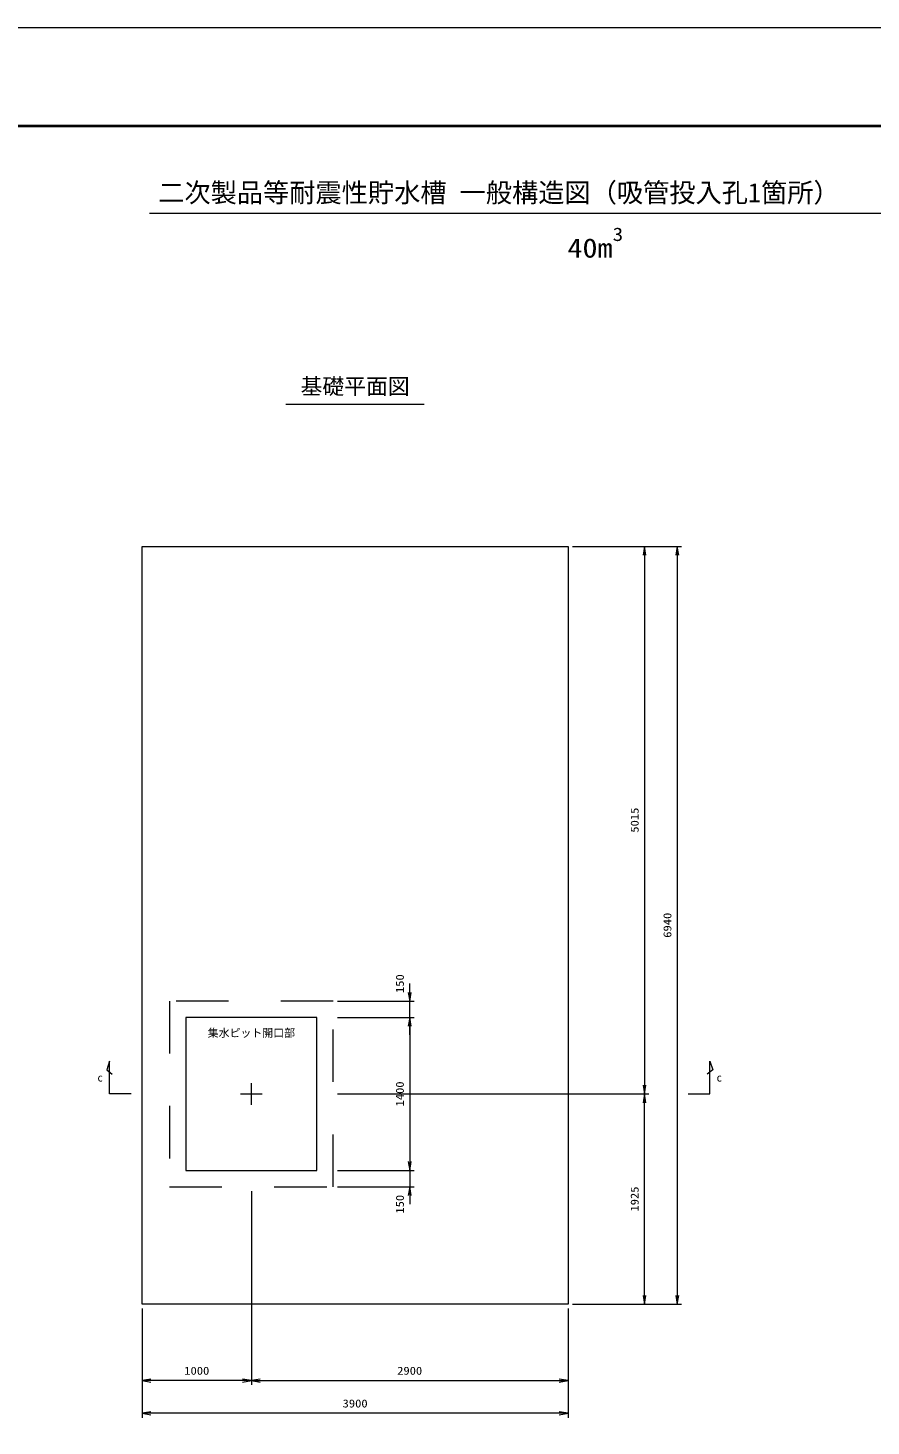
# Model space of a CAD drawing. Units: millimetres at full size. Extents: x 0 to 33600, y 0 to 23760.
# Drawn here: x 11604 to 19325, y 10956 to 23760 of the extents above; entities that cross this region are included whole.
import ezdxf
from ezdxf.enums import TextEntityAlignment as Align

# ---------------------------------------------------------------- set-up
doc = ezdxf.new("R2010")
doc.units = ezdxf.units.MM
doc.header["$LTSCALE"] = 80.0044
doc.linetypes.add('CHAIN', pattern=[18.5, 12, -1.5, 3.5, -1.5])
doc.linetypes.add('DASHED_SPACED', pattern=[12, 6, -6])
for name, color, linetype, lineweight in [('0_2', 4, 'Continuous', 13), ('Defpoints_5', 5, 'Continuous', 13), ('図枠', 1, 'Continuous', 40), ('寸法', 6, 'Continuous', 13), ('文字', 2, 'Continuous', 13)]:
    doc.layers.add(name, color=color, linetype=linetype, lineweight=lineweight)
doc.styles.add('ＭＳ ゴシック', font='')
doc.styles.get('ＭＳ ゴシック').set_extended_font_data('MS Gothic')

# ---------------------------------------------------------------- blocks, each defined once
blk = doc.blocks.new('open_arrow')
at = {"color": 0, "linetype": 'Continuous', "lineweight": -2}
blk.add_lwpolyline([(7.5, 1.25), (0, 0), (7.5, -1.25)], dxfattribs=at)

msp = doc.modelspace()

# ---------------------------------------------------------------- linework, layer by layer
at = {"layer": '0_2', "color": 2, "linetype": 'CHAIN'}
for p, q in [((13650, 13897.5), (13650, 14097.5)), ((13550, 13997.5), (13750, 13997.5))]:
    msp.add_line(p, q, dxfattribs=at)
at = {"layer": '0_2', "color": 7}
for points in [[(12650, 19012.5), (16550, 19012.5), (16550, 12072.5), (12650, 12072.5)], [(13050, 13297.5), (14250, 13297.5), (14250, 14697.5), (13050, 14697.5)]]:
    msp.add_lwpolyline(points, close=True, dxfattribs=at)
at = {"layer": '0_2', "color": 7, "linetype": 'DASHED_SPACED'}
msp.add_lwpolyline([(12900, 13147.5), (14400, 13147.5), (14400, 14847.5), (12900, 14847.5)], close=True, dxfattribs=at)
at = {"layer": 'Defpoints_5'}
msp.add_lwpolyline([(0, 0), (33600, 0), (33600, 23760), (0, 23760)], close=True, dxfattribs=at)
at = {"layer": '図枠'}
msp.add_lwpolyline([(900, 900), (32700, 900), (32700, 22860), (900, 22860)], close=True, dxfattribs=at)
at = {"layer": '寸法'}
for p, q in [((16590, 19012.5), (17290, 19012.5)), ((16590, 19012.5), (17590, 19012.5)), ((17250, 19012.5), (17250, 13997.5)), ((17550, 19012.5), (17550, 12072.5)), ((15100, 14537.5), (15100, 15007.5)), ((14440, 14847.5), (15140, 14847.5)), ((14440, 14697.5), (15140, 14697.5)), ((14440, 14697.5), (15140, 14697.5)), ((15100, 14697.5), (15100, 13297.5)), ((14440, 13997.5), (17290, 13997.5)), ((14480, 13997.5), (17290, 13997.5)), ((17250, 12072.5), (17250, 13997.5)), ((15100, 13457.5), (15100, 12987.5)), ((14440, 13297.5), (15140, 13297.5)), ((14440, 13297.5), (15140, 13297.5)), ((13650, 13107.5), (13650, 11332.5)), ((13650, 13107.5), (13650, 11332.5)), ((14440, 13147.5), (15140, 13147.5)), ((16590, 12072.5), (17290, 12072.5)), ((16590, 12072.5), (17590, 12072.5)), ((12650, 12032.5), (12650, 11332.5)), ((12650, 12032.5), (12650, 11032.5)), ((16550, 12032.5), (16550, 11332.5)), ((16550, 12032.5), (16550, 11032.5)), ((13650, 11372.5), (12650, 11372.5)), ((13650, 11372.5), (16550, 11372.5)), ((16550, 11072.5), (12650, 11072.5))]:
    msp.add_line(p, q, dxfattribs=at)
for points in [[(12550, 13997.5), (12350, 13997.5), (12350, 14297.5), (12325, 14217.5), (12375, 14177.5)], [(17650, 13997.5), (17850, 13997.5), (17850, 14297.5), (17875, 14217.5), (17825, 14177.5)]]:
    msp.add_lwpolyline(points, dxfattribs=at)
at = {"layer": '文字'}
for p, q in [((21409.49, 22060), (12716.67, 22060)), ((15233.33, 20312), (13966.67, 20312))]:
    msp.add_line(p, q, dxfattribs=at)

# ---------------------------------------------------------------- block references
at = {"layer": '寸法', "xscale": 10.7, "yscale": 10.7}
for p, rotation in [((17250, 19012.5), 270), ((17550, 19012.5), 270), ((15100, 14847.5), 90), ((15100, 14697.5), 270), ((15100, 14697.5), 270), ((17250, 13997.5), 90), ((17250, 13997.5), 270), ((15100, 13297.5), 90), ((15100, 13297.5), 90), ((15100, 13147.5), 270), ((17250, 12072.5), 90), ((17550, 12072.5), 90), ((13650, 11372.5), 180), ((16550, 11372.5), 180), ((16550, 11072.5), 180)]:
    msp.add_blockref('open_arrow', p, dxfattribs=dict(at, rotation=rotation))
for p in [(12650, 11372.5), (13650, 11372.5), (12650, 11072.5)]:
    msp.add_blockref('open_arrow', p, dxfattribs=at)

# ---------------------------------------------------------------- texts
at = {"layer": '寸法', "style": 'ＭＳ ゴシック', "width": 1.15}
for s, p in [('5015', (17160, 16505)), ('6940', (17460, 15542.5)), ('150', (15010, 15007.5)), ('1400', (15010, 13997.5)), ('150', (15010, 12987.5)), ('1925', (17160, 13035))]:
    msp.add_text(s, height=73.31, rotation=90, dxfattribs=at).set_placement(p, align=Align.MIDDLE_CENTER)
at = {"layer": '寸法', "color": 3, "style": 'ＭＳ ゴシック'}
msp.add_text('c', height=73.31, dxfattribs=at).set_placement((12290, 14147.5), align=Align.MIDDLE_RIGHT)
msp.add_text('c', height=73.31, dxfattribs=at).set_placement((17910, 14147.5), align=Align.MIDDLE_LEFT)
at = {"layer": '寸法', "style": 'ＭＳ ゴシック', "width": 1.15}
for s, p in [('1000', (13150, 11462.5)), ('2900', (15100, 11462.5)), ('3900', (14600, 11162.5))]:
    msp.add_text(s, height=73.31, dxfattribs=at).set_placement(p, align=Align.MIDDLE_CENTER)
at = {"layer": '文字', "style": 'ＭＳ ゴシック'}
msp.add_text('二次製品等耐震性貯水槽 一般構造図（吸管投入孔1箇所）', height=176, dxfattribs=at).set_placement((12796.67, 22340), align=Align.TOP_LEFT)
at = {"layer": '文字', "style": 'ＭＳ ゴシック', "width": 1.15}
for s, height, p in [('3', 123.2, (16958.7, 21772)), ('40m', 176, (16544.7, 21604))]:
    msp.add_text(s, height=height, dxfattribs=at).set_placement(p, align=Align.BOTTOM_LEFT)
at = {"layer": '文字', "style": 'ＭＳ ゴシック'}
msp.add_text('基礎平面図', height=146.6, dxfattribs=at).set_placement((14600, 20552), align=Align.TOP_CENTER)
msp.add_text('集水ピット開口部', height=73.31, dxfattribs=at).set_placement((13650, 14497.5), align=Align.BOTTOM_CENTER)

doc.saveas('drawing.dxf')
